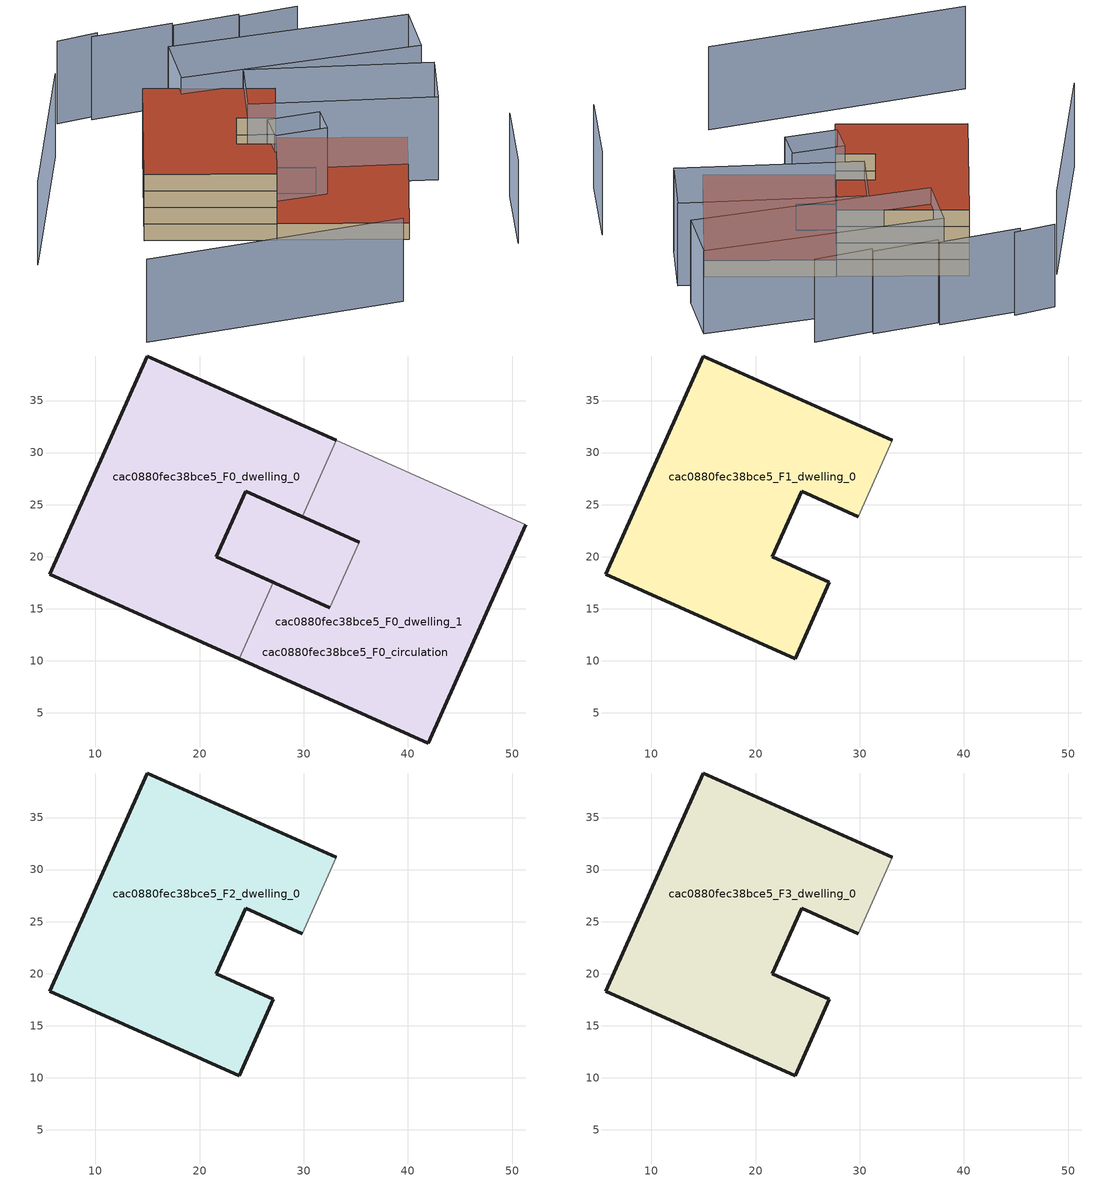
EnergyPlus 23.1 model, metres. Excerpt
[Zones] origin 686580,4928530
cac0880fec38bce5_F0_dwelling_0
 floor ground (EU_floor_Construction): 35.31,21.41 32.51,15.12 27.06,17.55 21.62,19.98 24.42,26.27 29.87,23.84 z0; 33.14,31.17 29.87,23.84 24.42,26.27 21.62,19.98 27.06,17.55 23.79,10.22 5.64,18.33 14.99,39.27 z0
 wall outside (EU_wall_Construction): 27.06,17.55 21.62,19.98 24.42,26.27 29.87,23.84 / 33.14,31.17 14.99,39.27 5.64,18.33 23.79,10.22 z0:3
 wall to cac0880fec38bce5_F0_dwelling_1 (EU_wall_Construction): 23.79,10.22 27.06,17.55 / 29.87,23.84 33.14,31.17 z0:3
 roof outside (EU_floor_Construction): 32.51,15.12 35.31,21.41 29.87,23.84 24.42,26.27 21.62,19.98 27.06,17.55 z3
cac0880fec38bce5_F0_dwelling_1
 floor ground (EU_floor_Construction): 51.29,23.06 41.94,2.12 23.79,10.22 27.06,17.55 32.51,15.12 35.31,21.41 29.87,23.84 33.14,31.17 z0; 35.31,21.41 32.51,15.12 27.06,17.55 21.62,19.98 24.42,26.27 29.87,23.84 z0
 wall outside (EU_wall_Construction): 23.79,10.22 41.94,2.12 51.29,23.06 z0:3
 wall adiabatic (EU_wall_Construction): 51.29,23.06 33.14,31.17 / 29.87,23.84 35.31,21.41 / 32.51,15.12 27.06,17.55 z0:3
 wall to cac0880fec38bce5_F0_circulation (EU_wall_Construction): 35.31,21.41 32.51,15.12 z0:3
 roof outside (EU_roof_Construction): 32.51,15.12 35.31,21.41 29.87,23.84 24.42,26.27 21.62,19.98 27.06,17.55 z3; 41.94,2.12 51.29,23.06 33.14,31.17 29.87,23.84 35.31,21.41 32.51,15.12 27.06,17.55 23.79,10.22 z3
cac0880fec38bce5_F0_circulation
 floor ground (EU_floor_Construction): 35.31,21.41 32.51,15.12 27.06,17.55 21.62,19.98 24.42,26.27 29.87,23.84 z0; 33.14,31.17 29.87,23.84 24.42,26.27 21.62,19.98 27.06,17.55 23.79,10.22 5.64,18.33 14.99,39.27 z0; 51.29,23.06 41.94,2.12 23.79,10.22 27.06,17.55 32.51,15.12 35.31,21.41 29.87,23.84 33.14,31.17 z0
 wall outside (EU_wall_Construction): 35.31,21.41 24.42,26.27 21.62,19.98 32.51,15.12 z0:3
 roof outside (EU_roof_Construction): 23.79,10.22 27.06,17.55 21.62,19.98 24.42,26.27 29.87,23.84 33.14,31.17 14.99,39.27 5.64,18.33 z3; 32.51,15.12 35.31,21.41 29.87,23.84 24.42,26.27 21.62,19.98 27.06,17.55 z3; 41.94,2.12 51.29,23.06 33.14,31.17 29.87,23.84 35.31,21.41 32.51,15.12 27.06,17.55 23.79,10.22 z3
cac0880fec38bce5_F1_dwelling_0
 floor to cac0880fec38bce5_F0_dwelling_0 (EU_floor_Construction): 33.14,31.17 29.87,23.84 24.42,26.27 21.62,19.98 27.06,17.55 23.79,10.22 5.64,18.33 14.99,39.27 z3
 wall outside (EU_wall_Construction): 33.14,31.17 14.99,39.27 5.64,18.33 23.79,10.22 27.06,17.55 21.62,19.98 24.42,26.27 29.87,23.84 z3:6
 wall adiabatic (EU_wall_Construction): 29.87,23.84 33.14,31.17 z3:6
cac0880fec38bce5_F2_dwelling_0
 floor to cac0880fec38bce5_F1_dwelling_0 (EU_floor_Construction): 33.14,31.17 29.87,23.84 24.42,26.27 21.62,19.98 27.06,17.55 23.79,10.22 5.64,18.33 14.99,39.27 z6
 wall outside (EU_wall_Construction): 33.14,31.17 14.99,39.27 5.64,18.33 23.79,10.22 27.06,17.55 21.62,19.98 24.42,26.27 29.87,23.84 z6:9
 wall adiabatic (EU_wall_Construction): 29.87,23.84 33.14,31.17 z6:9
cac0880fec38bce5_F3_dwelling_0
 floor to cac0880fec38bce5_F2_dwelling_0 (EU_floor_Construction): 33.14,31.17 29.87,23.84 24.42,26.27 21.62,19.98 27.06,17.55 23.79,10.22 5.64,18.33 14.99,39.27 z9
 wall outside (EU_wall_Construction): 33.14,31.17 14.99,39.27 5.64,18.33 23.79,10.22 27.06,17.55 21.62,19.98 24.42,26.27 29.87,23.84 z9:12
 wall adiabatic (EU_wall_Construction): 29.87,23.84 33.14,31.17 z9:12
 roof outside (EU_roof_Construction): 23.79,10.22 27.06,17.55 21.62,19.98 24.42,26.27 29.87,23.84 33.14,31.17 14.99,39.27 5.64,18.33 z12
shading: -5.27,-6.36 34.29,-12.46 / 56.39,-5.56 60.5,6.35 / 2.87,44.31 -11.51,19.22 / 34.5,47.37 24.38,48.7 / 24.47,49.36 11.92,51.02 / 13.13,51.68 6.77,52.14 / 43.41,45.68 34.43,46.74 / 33.93,14.23 25.93,15.66 / 25.93,15.66 26.71,20 / 26.71,20 34.71,18.57 / 34.71,18.57 33.93,14.23 / 52.56,14.82 25.73,24.94 / 25.73,24.94 28.99,33.61 / 28.99,33.61 55.83,23.48 / 55.83,23.48 52.56,14.82 / 57.62,36.72 56,28.43 / 56,28.43 19.65,35.55 / 19.65,35.55 21.27,43.84 / 21.27,43.84 57.62,36.72 z0:15
[Building]
EU S2 Campaign: North Axis=0; Terrain=City; Solar Distribution=FullExterior
[Site:Location]
Bologna: Latitude=44.5; Longitude=11.25; Time Zone=1; Elevation=37
[SizingPeriod:WeatherFileDays]
AnnualSizingPeriod: Begin Month=1; Begin Day of Month=1; End Month=12; End Day of Month=31; Day of Week for Start Day=Monday; Use Weather File Daylight Saving Period=No; Use Weather File Rain and Snow Indicators=No
[MATERIAL]
EU_InternalMass_Material: Roughness=MediumRough; Thickness=0.1; Conductivity=1; Density=1800; Specific Heat=900; Thermal Absorptance=0.9; Solar Absorptance=0.7; Visible Absorptance=0.7
[MATERIAL:NOMASS] Roughness=MediumRough; Thermal Absorptance=0.9; Solar Absorptance=0.7; Visible Absorptance=0.7
Name | Thermal Resistance
EU_wall_NoMass | 0.937881
EU_roof_NoMass | 0.548572
EU_floor_NoMass | 0.71348
[CONSTRUCTION]
EU_wall_Construction: EU_wall_NoMass
EU_roof_Construction: EU_roof_NoMass
EU_floor_Construction: EU_floor_NoMass
EU_InternalMass_Construction: EU_InternalMass_Material
[ZONE] Type=1; Multiplier=1; Ceiling Height=autocalculate; Floor Area=autocalculate; Part of Total Floor Area=Yes
Name | Volume
cac0880fec38bce5_F0_dwelling_0; cac0880fec38bce5_F0_dwelling_1 | 1491.29
cac0880fec38bce5_F1_dwelling_0; cac0880fec38bce5_F2_dwelling_0; cac0880fec38bce5_F3_dwelling_0 | 1245.02
cac0880fec38bce5_F0_circulation | 2736.31
[INTERNALMASS] Construction=EU_InternalMass_Construction
Name | Zone or ZoneList | Surface Area
cac0880fec38bce5_F0_dwelling_0_EU_InternalMass | cac0880fec38bce5_F0_dwelling_0 | 415.007
cac0880fec38bce5_F0_dwelling_1_EU_InternalMass | cac0880fec38bce5_F0_dwelling_1 | 415.007
cac0880fec38bce5_F1_dwelling_0_EU_InternalMass | cac0880fec38bce5_F1_dwelling_0 | 910.333
cac0880fec38bce5_F2_dwelling_0_EU_InternalMass | cac0880fec38bce5_F2_dwelling_0 | 910.333
cac0880fec38bce5_F3_dwelling_0_EU_InternalMass | cac0880fec38bce5_F3_dwelling_0 | 910.333
[OTHEREQUIPMENT] Fuel Type=Electricity; Design Level Calculation Method=Watts/Area; Power per Zone Floor Area=1; Fraction Latent=0; Fraction Radiant=0; Fraction Lost=0; Carbon Dioxide Generation Rate=0; EndUse Subcategory=EU_Step8_InternalGains
Name | Zone or ZoneList or Space or SpaceList | Schedule
EU_Step8_InternalGain_cac0880fec38bce5_F0_dwelling_0_f000 | cac0880fec38bce5_F0_dwelling_0 | EU_Step8_GainSchedule_cac0880fec38bce5_F0_dwelling_0_f000
EU_Step8_InternalGain_cac0880fec38bce5_F0_dwelling_1_f000 | cac0880fec38bce5_F0_dwelling_1 | EU_Step8_GainSchedule_cac0880fec38bce5_F0_dwelling_1_f000
EU_Step8_InternalGain_cac0880fec38bce5_F1_dwelling_0_f000 | cac0880fec38bce5_F1_dwelling_0 | EU_Step8_GainSchedule_cac0880fec38bce5_F1_dwelling_0_f000
EU_Step8_InternalGain_cac0880fec38bce5_F2_dwelling_0_f000 | cac0880fec38bce5_F2_dwelling_0 | EU_Step8_GainSchedule_cac0880fec38bce5_F2_dwelling_0_f000
EU_Step8_InternalGain_cac0880fec38bce5_F3_dwelling_0_f000 | cac0880fec38bce5_F3_dwelling_0 | EU_Step8_GainSchedule_cac0880fec38bce5_F3_dwelling_0_f000
[ZONEINFILTRATION:DESIGNFLOWRATE]
EU_Circulation_Infiltration_cac0880fec38bce5_F0_circulation: Zone or ZoneList or Space or SpaceList=cac0880fec38bce5_F0_circulation; Schedule=EU_AlwaysOn; Design Flow Rate Calculation Method=Flow/Area; Flow Rate per Floor Area=0.0005; Constant Term Coefficient=1; Temperature Term Coefficient=0; Velocity Term Coefficient=0; Velocity Squared Term Coefficient=0
[ZONEVENTILATION:DESIGNFLOWRATE] Schedule=EU_AlwaysOn; Design Flow Rate Calculation Method=AirChanges/Hour; Air Changes per Hour=0.687892; Ventilation Type=Natural; Fan Pressure Rise=0; Fan Total Efficiency=1; Constant Term Coefficient=1; Temperature Term Coefficient=0; Velocity Term Coefficient=0; Velocity Squared Term Coefficient=0; Minimum Indoor Temperature=-100; Maximum Indoor Temperature=100; Delta Temperature=-100; Minimum Outdoor Temperature=-100; Maximum Outdoor Temperature=100; Maximum Wind Speed=40
Name | Zone or ZoneList or Space or SpaceList
EU_ConstantAir_cac0880fec38bce5_F0_dwelling_0 | cac0880fec38bce5_F0_dwelling_0
EU_ConstantAir_cac0880fec38bce5_F0_dwelling_1 | cac0880fec38bce5_F0_dwelling_1
EU_ConstantAir_cac0880fec38bce5_F1_dwelling_0 | cac0880fec38bce5_F1_dwelling_0
EU_ConstantAir_cac0880fec38bce5_F2_dwelling_0 | cac0880fec38bce5_F2_dwelling_0
EU_ConstantAir_cac0880fec38bce5_F3_dwelling_0 | cac0880fec38bce5_F3_dwelling_0
[HVACTEMPLATE:THERMOSTAT] Constant Heating Setpoint=20; Constant Cooling Setpoint=50
EU_HeatOnly_cac0880fec38bce5_F0_dwelling_0; EU_HeatOnly_cac0880fec38bce5_F0_dwelling_1; EU_HeatOnly_cac0880fec38bce5_F1_dwelling_0; EU_HeatOnly_cac0880fec38bce5_F2_dwelling_0; EU_HeatOnly_cac0880fec38bce5_F3_dwelling_0
[HVACTEMPLATE:ZONE:IDEALLOADSAIRSYSTEM] System Availability Schedule=EU_AlwaysOn; Maximum Heating Supply Air Temperature=50; Minimum Cooling Supply Air Temperature=13; Maximum Heating Supply Air Humidity Ratio=0.0156; Minimum Cooling Supply Air Humidity Ratio=0.0077; Heating Limit=NoLimit; Cooling Limit=NoLimit; Heating Availability Schedule=EU_AlwaysOn; Cooling Availability Schedule=EU_CoolingOff; Dehumidification Control Type=ConstantSensibleHeatRatio; Cooling Sensible Heat Ratio=0.7; Dehumidification Setpoint=60; Humidification Control Type=None; Humidification Setpoint=30; Outdoor Air Method=None; Outdoor Air Flow Rate per Person=0.00944; Outdoor Air Flow Rate per Zone Floor Area=0; Outdoor Air Flow Rate per Zone=0; Demand Controlled Ventilation Type=None; Outdoor Air Economizer Type=NoEconomizer; Heat Recovery Type=None; Sensible Heat Recovery Effectiveness=0.7; Latent Heat Recovery Effectiveness=0.65
Name | Template Thermostat
cac0880fec38bce5_F0_dwelling_0 | EU_HeatOnly_cac0880fec38bce5_F0_dwelling_0
cac0880fec38bce5_F0_dwelling_1 | EU_HeatOnly_cac0880fec38bce5_F0_dwelling_1
cac0880fec38bce5_F1_dwelling_0 | EU_HeatOnly_cac0880fec38bce5_F1_dwelling_0
cac0880fec38bce5_F2_dwelling_0 | EU_HeatOnly_cac0880fec38bce5_F2_dwelling_0
cac0880fec38bce5_F3_dwelling_0 | EU_HeatOnly_cac0880fec38bce5_F3_dwelling_0
[SIZING:ZONE] Zone Cooling Design Supply Air Temperature Input Method=SupplyAirTemperature; Zone Cooling Design Supply Air Temperature=13; Zone Heating Design Supply Air Temperature Input Method=SupplyAirTemperature; Zone Heating Design Supply Air Temperature=50; Zone Cooling Design Supply Air Humidity Ratio=0.008; Zone Heating Design Supply Air Humidity Ratio=0.008; Cooling Design Air Flow Method=DesignDay; Cooling Design Air Flow Rate=0; Cooling Minimum Air Flow per Zone Floor Area=0.000762; Cooling Minimum Air Flow=0; Cooling Minimum Air Flow Fraction=0.2; Heating Design Air Flow Method=DesignDay; Heating Design Air Flow Rate=0; Heating Maximum Air Flow per Zone Floor Area=0.002032; Heating Maximum Air Flow=0.141576; Heating Maximum Air Flow Fraction=0.3; Account for Dedicated Outdoor Air System=No; Dedicated Outdoor Air System Control Strategy=NeutralSupplyAir; Dedicated Outdoor Air Low Setpoint Temperature for Design=autosize; Dedicated Outdoor Air High Setpoint Temperature for Design=autosize; Zone Load Sizing Method=Sensible Load Only No Latent Load; Zone Latent Cooling Design Supply Air Humidity Ratio Input Method=HumidityRatioDifference; Zone Cooling Design Supply Air Humidity Ratio Difference=0.005; Zone Latent Heating Design Supply Air Humidity Ratio Input Method=HumidityRatioDifference; Zone Humidification Design Supply Air Humidity Ratio Difference=0.005
cac0880fec38bce5_F0_dwelling_0; cac0880fec38bce5_F0_dwelling_1; cac0880fec38bce5_F1_dwelling_0; cac0880fec38bce5_F2_dwelling_0; cac0880fec38bce5_F3_dwelling_0
[SCHEDULE:CONSTANT]
Name | Hourly Value
EU_AlwaysOn | 1
EU_CoolingOff | 0
[SCHEDULE:FILE] Column Number=1; Rows to Skip at Top=0; Number of Hours of Data=8760; Column Separator=Comma; Interpolate to Timestep=No; Minutes per Item=60; Adjust Schedule for Daylight Savings=Yes
Name | File
EU_Step8_GainSchedule_cac0880fec38bce5_F0_dwelling_0_f000 | ../../schedules/cac0880fec38bce5/cac0880fec38bce5_F0_dwelling_0_f000_gain.csv
EU_Step8_GainSchedule_cac0880fec38bce5_F0_dwelling_1_f000 | ../../schedules/cac0880fec38bce5/cac0880fec38bce5_F0_dwelling_1_f000_gain.csv
EU_Step8_GainSchedule_cac0880fec38bce5_F1_dwelling_0_f000 | ../../schedules/cac0880fec38bce5/cac0880fec38bce5_F1_dwelling_0_f000_gain.csv
EU_Step8_GainSchedule_cac0880fec38bce5_F2_dwelling_0_f000 | ../../schedules/cac0880fec38bce5/cac0880fec38bce5_F2_dwelling_0_f000_gain.csv
EU_Step8_GainSchedule_cac0880fec38bce5_F3_dwelling_0_f000 | ../../schedules/cac0880fec38bce5/cac0880fec38bce5_F3_dwelling_0_f000_gain.csv
